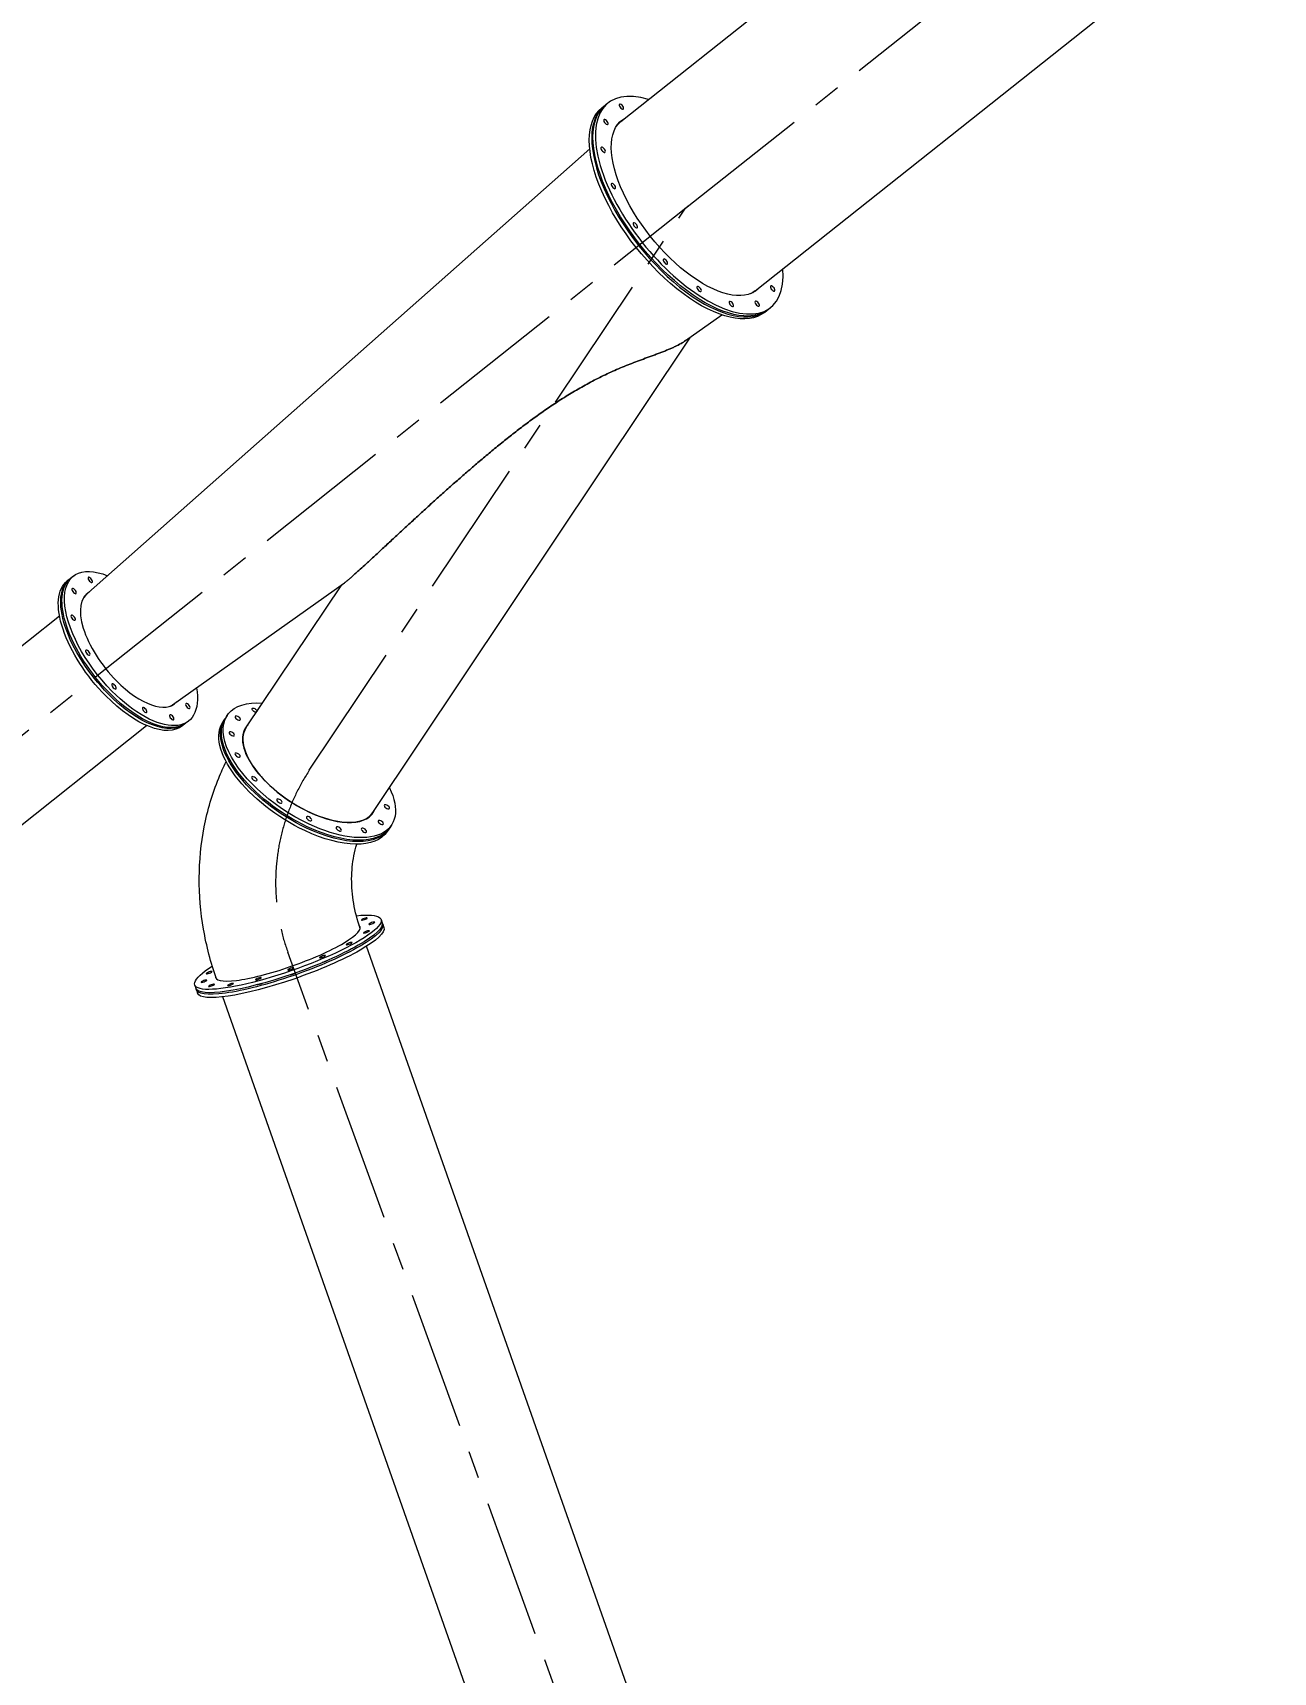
# Model space of a CAD drawing. Header units: inches. Extents: x -350577 to -266477, y -437959 to -377535.
# Drawn here: x -313755 to -310955, y -398089 to -394386 of the extents above; entities that cross this region are included whole.
import ezdxf

# ---------------------------------------------------------------- set-up
doc = ezdxf.new("R2010")
doc.units = ezdxf.units.IN
doc.header["$MEASUREMENT"] = 0
doc.linetypes.add('CENTER', pattern=[2, 1.25, -0.25, 0.25, -0.25])
doc.layers.add('CENTER       (itatec)', color=4, linetype='CENTER', lineweight=9)
doc.layers.add('ORGINAL (itatec)', color=3, linetype='Continuous', lineweight=9)
doc.styles.add('Geniso', font='geniso.shx', dxfattribs={"oblique": 15})
doc.dimstyles.new('scale 1b100', dxfattribs={"dimscale": 100, "dimtxt": 3, "dimasz": 2.5, "dimexe": 1, "dimexo": 1, "dimgap": 1, "dimtad": 1, "dimdec": 0, "dimzin": 0, "dimdsep": 46, "dimtxsty": 'Geniso', "dimcen": 0, "dimclrd": 1, "dimclre": 1, "dimclrt": 7, "dimadec": 0, "dimazin": 0, "dimtfac": 1, "dimtdec": 0, "dimtmove": 0, "dimatfit": 3, "dimfxl": 0.75, "dimtolj": 1, "dimtzin": 0, "dimarcsym": 0})

# ---------------------------------------------------------------- blocks, each defined once
blk = doc.blocks.new('*D10')
at = {"layer": 'Defpoints', "color": 0, "transparency": 16777216}
for p in [(-314579.5, -397843.8), (-312279.5, -400430.8), (-314579.5, -401691.2)]:
    blk.add_point(p, dxfattribs=at)
at = {"layer": 'ORGINAL (itatec)', "color": 1, "lineweight": -2, "transparency": 16777216}
for p, q in [((-314579.5, -397943.8), (-314579.5, -401791.2)), ((-312279.5, -400530.8), (-312279.5, -401791.2)), ((-312529.5, -401691.2), (-314329.5, -401691.2))]:
    blk.add_line(p, q, dxfattribs=at)
at = {"layer": 'ORGINAL (itatec)', "color": 1, "transparency": 16777216}
for points in [[(-314329.5, -401649.5), (-314329.5, -401732.9), (-314579.5, -401691.2)], [(-312529.5, -401649.5), (-312529.5, -401732.9), (-312279.5, -401691.2)]]:
    blk.add_solid(points, dxfattribs=at)
at = {"layer": 'ORGINAL (itatec)', "color": 7, "transparency": 16777216, "insert": (-313429.5, -401441.2), "char_height": 300, "attachment_point": 5, "style": 'Geniso'}
blk.add_mtext('\\A1;2300', dxfattribs=at)
blk = doc.blocks.new('*D14')
at = {"layer": 'Defpoints', "color": 0, "transparency": 16777216}
for p in [(-316049.7, -397843.8), (-314984.5, -397843.8), (-312684.5, -400430.8)]:
    blk.add_point(p, dxfattribs=at)
at = {"layer": 'ORGINAL (itatec)', "color": 1, "lineweight": -2, "transparency": 16777216}
for p, q in [((-315084.5, -397843.8), (-316149.7, -397843.8)), ((-316049.7, -400180.8), (-316049.7, -398093.8)), ((-312784.5, -400430.8), (-316149.7, -400430.8))]:
    blk.add_line(p, q, dxfattribs=at)
at = {"layer": 'ORGINAL (itatec)', "color": 1, "transparency": 16777216}
for points in [[(-316091.4, -398093.8), (-316008, -398093.8), (-316049.7, -397843.8)], [(-316091.4, -400180.8), (-316008, -400180.8), (-316049.7, -400430.8)]]:
    blk.add_solid(points, dxfattribs=at)
at = {"layer": 'ORGINAL (itatec)', "color": 7, "transparency": 16777216, "insert": (-316299.7, -399137.3), "char_height": 300, "attachment_point": 5, "rotation": 90, "style": 'Geniso'}
blk.add_mtext('\\A1;2587', dxfattribs=at)
blk = doc.blocks.new('*D18')
at = {"layer": 'Defpoints', "color": 0, "transparency": 16777216}
for p in [(-318157.1, -383693), (-318536.2, -400430.8), (-312679.5, -400430.8)]:
    blk.add_point(p, dxfattribs=at)
at = {"layer": 'ORGINAL (itatec)', "color": 1, "lineweight": -2, "transparency": 16777216}
for p, q in [((-318257.1, -383693), (-318636.2, -383693)), ((-318536.2, -383943), (-318536.2, -400180.8)), ((-312779.5, -400430.8), (-318636.2, -400430.8))]:
    blk.add_line(p, q, dxfattribs=at)
at = {"layer": 'ORGINAL (itatec)', "color": 1, "transparency": 16777216}
for points in [[(-318577.9, -383943), (-318494.6, -383943), (-318536.2, -383693)], [(-318577.9, -400180.8), (-318494.6, -400180.8), (-318536.2, -400430.8)]]:
    blk.add_solid(points, dxfattribs=at)
at = {"layer": 'ORGINAL (itatec)', "color": 7, "transparency": 16777216, "insert": (-318786.2, -392061.9), "char_height": 300, "attachment_point": 5, "rotation": 90, "style": 'Geniso'}
blk.add_mtext('\\A1;16738', dxfattribs=at)

msp = doc.modelspace()

# ---------------------------------------------------------------- linework, layer by layer
at = {"layer": 'CENTER       (itatec)', "ltscale": 250}
for points in [[(-312279.5, -400430.8), (-312279.5, -399113), (-312279.5, -398941.9), (-313179.2, -396462.5, -0.237049), (-313130.7, -396051.7), (-312281.3, -394782), (-309285.1, -392401.6, 0.158034), (-309061.4, -392064.6), (-309062.6, -391591)], [(-314579.5, -397843.8), (-314579.5, -396848.6, -0.222274), (-314400.3, -396465.5), (-312273, -394775.4)]]:
    msp.add_lwpolyline(points, format="xyb", dxfattribs=at)
at = {"layer": 'ORGINAL (itatec)', "extrusion": (0, 1, 0)}
for p, q in [((-312427.5, -394586.5), (-310304.1, -392899.5)), ((-312124, -394968.6), (-310229.3, -393463.4)), ((-312462, -394548.8), (-312456.5, -394544.4)), ((-312470.4, -394555.5), (-312464.8, -394551)), ((-313635.8, -395656.3), (-312497.8, -394647.9)), ((-312281.2, -395081.1), (-312199.7, -395023.2)), ((-312103.4, -395017.4), (-312097.8, -395013)), ((-312095, -395010.8), (-312089.5, -395006.4)), ((-312987.7, -396147.2), (-312270.5, -395073.5)), ((-313671.7, -395619.7), (-313677.3, -395624.1)), ((-313663.3, -395613), (-313668.9, -395617.5)), ((-313439.3, -395903.7), (-313051.2, -395628)), ((-313273.7, -395956.1), (-313057.6, -395632.6)), ((-314501.4, -396344), (-313694.7, -395703.1)), ((-314304.8, -396591.4), (-313498.2, -395950.5)), ((-313411.7, -395947), (-313417.2, -395951.4)), ((-313403.3, -395940.3), (-313408.9, -395944.8)), ((-313322, -395936.5), (-313325.9, -395942.4)), ((-313316.1, -395927.8), (-313320, -395933.6)), ((-312945.3, -396175.5), (-312949.2, -396181.4)), ((-312951.1, -396184.3), (-312955, -396190.1)), ((-312968.8, -396388.4), (-312966.2, -396395.8)), ((-312964.9, -396399.5), (-312962.3, -396406.9)), ((-312152.7, -398859), (-313001.5, -396449.1)), ((-313389.5, -396536.6), (-313386.9, -396544)), ((-313385.6, -396547.7), (-313383, -396555.1)), ((-312477.2, -398973.3), (-313326, -396563.4))]:
    msp.add_line(p, q, dxfattribs=at)
at = {"layer": 'ORGINAL (itatec)'}
for centre, major_axis, ratio, start_param, end_param in [((-312273, -394775.4), (-183.5, 231), 0.459154, -0.596835, 3.738428), ((-312281.3, -394782), (-183.5, 231), 0.459154, -0.013117, 3.15471), ((-312278.5, -394779.8), (-152.4, 191.8), 0.459154, -0.090382, -0.031593), ((-312286.9, -394786.4), (-152.4, 191.8), 0.459154, -0.095559, -0.079052), ((-312286.9, -394786.4), (152.4, -191.8), 0.459154, 0.079052, 0.095559), ((-312278.5, -394779.8), (152.4, -191.8), 0.459154, 0.031593, 0.090382), ((-313533.3, -395776.7), (-98.9, 124.5), 0.459154, -0.076216, 1.80447), ((-313536.1, -395778.9), (-98.3, 123.7), 0.459154, 0.024697, 0.105327), ((-313543.9, -395785.1), (-98.3, 123.7), 0.459154, -0.068596, -0.058944), ((-313547.2, -395787.7), (-98.9, 124.5), 0.459154, -0.129914, -0.121986), ((-313541.7, -395783.3), (-98.9, 124.5), 0.459154, -0.107257, -0.073075), ((-313538.9, -395781.1), (-98.9, 124.5), 0.459154, -0.097783, -0.048693), ((-313533.3, -395776.7), (98.9, -124.5), 0.459154, -1.337123, 0.076216), ((-313536.1, -395778.9), (98.3, -123.7), 0.459154, -0.105327, -0.024697), ((-313543.9, -395785.1), (98.3, -123.7), 0.459154, 0.058944, 0.068596), ((-313547.2, -395787.7), (98.9, -124.5), 0.459154, 0.121986, 0.129914), ((-313541.7, -395783.3), (98.9, -124.5), 0.459154, 0.073075, 0.107257), ((-313538.9, -395781.1), (98.9, -124.5), 0.459154, 0.048693, 0.097783), ((-313130.7, -396051.7), (-143, 95.5), 0.476977, 0, 3.141593), ((-313130.7, -396051.6), (-143.9, 96.1), 0.476977, -0.107573, 1.87585), ((-313134.6, -396057.5), (-143.9, 96.1), 0.476977, -0.107573, -0.042618), ((-313138.5, -396063.3), (-143, 95.5), 0.476977, -0.085556, -0.051712), ((-313140.5, -396066.3), (-143.9, 96.1), 0.476977, -0.13378, -0.106716), ((-313136.6, -396060.4), (-143.9, 96.1), 0.476977, -0.109144, -0.063952), ((-313130.7, -396051.6), (143.9, -96.1), 0.476977, -1.265743, 0.107573), ((-313138.5, -396063.3), (143, -95.5), 0.476977, 0.051712, 0.085556), ((-313140.5, -396066.3), (143.9, -96.1), 0.476977, 0.106716, 0.13378), ((-313136.6, -396060.4), (143.9, -96.1), 0.476977, 0.063952, 0.109144), ((-313134.6, -396057.5), (143.9, -96.1), 0.476977, 0.042618, 0.107573), ((-313179.2, -396462.5), (163.2, 57.5), 0.188374, -1.60329, 0.103547), ((-313179.2, -396462.5), (-163.2, -57.5), 0.188374, -0.10969, 1.538303)]:
    msp.add_ellipse(centre, major_axis=major_axis, ratio=ratio, start_param=start_param, end_param=end_param, dxfattribs=at)
at = {"layer": 'ORGINAL (itatec)', "extrusion": (0, 0, -1)}
for centre, major_axis, ratio, start_param, end_param in [((-312278.5, -394779.8), (183.5, -231), 0.459154, 0, 3.141593), ((-312426.2, -394552.9), (-4.35, 5.48), 0.459154, -3.779154, 2.504031), ((-312286.9, -394786.4), (183.5, -231), 0.459154, 0, 3.141593), ((-312461.2, -394587.2), (-4.35, 5.48), 0.459154, -3.779154, 2.504031), ((-312273, -394775.4), (152.4, -191.8), 0.459154, -0.090382, 3.231974), ((-312275.8, -394777.6), (-151.8, 191), 0.459154, -0.113866, 0), ((-312281.3, -394782), (-152.4, 191.8), 0.459154, 0.0474, 0.090382), ((-312284.1, -394784.2), (-151.8, 191), 0.459154, 0.03107, 0.047594), ((-312467.5, -394650.3), (-4.35, 5.48), 0.459154, -3.779154, 2.504031), ((-312444.2, -394732.3), (-4.35, 5.48), 0.459154, -3.779154, 2.504031), ((-312394.8, -394820.9), (-4.35, 5.48), 0.459154, -3.779154, 2.504031), ((-312326.9, -394902.6), (-4.35, 5.48), 0.459154, -3.779154, 2.504031), ((-312084.8, -394963.5), (-4.35, 5.48), 0.459154, -3.779154, 2.504031), ((-312250.8, -394964.9), (-4.35, 5.48), 0.459154, -3.779154, 2.504031), ((-312178, -394998.4), (-4.35, 5.48), 0.459154, -3.779154, 2.504031), ((-312275.8, -394777.6), (151.8, -191), 0.459154, 0, 0.113866), ((-312284.1, -394784.2), (151.8, -191), 0.459154, -0.047594, -0.03107), ((-312119.7, -394997.9), (-4.35, 5.48), 0.459154, -3.779154, 2.504031), ((-312281.3, -394782), (152.4, -191.8), 0.459154, -0.090382, -0.0474), ((-313541.7, -395783.3), (-130, 163.6), 0.459154, -1.80447, 0.018516), ((-313538.9, -395781.1), (-130, 163.6), 0.459154, -1.80447, 0), ((-313533.3, -395776.7), (-130, 163.6), 0.459154, -1.80447, 0.68755), ((-313625.3, -395621.5), (-4.35, 5.48), 0.459154, -4.946062, 1.337123), ((-313547.2, -395787.7), (-130, 163.6), 0.459154, -1.80447, 0), ((-313661.7, -395647), (-4.35, 5.48), 0.459154, -4.946062, 1.337123), ((-313663.7, -395707.2), (-4.35, 5.48), 0.459154, -4.946062, 1.337123), ((-313630.8, -395786), (-4.35, 5.48), 0.459154, -4.946062, 1.337123), ((-313541.7, -395783.3), (130, -163.6), 0.459154, -0.018516, 1.337123), ((-313538.9, -395781.1), (130, -163.6), 0.459154, 0, 1.337123), ((-313571.7, -395862.3), (-4.35, 5.48), 0.459154, -4.946062, 1.337123), ((-313533.3, -395776.7), (130, -163.6), 0.459154, -0.68755, 1.337123), ((-313547.2, -395787.7), (130, -163.6), 0.459154, 0, 1.337123), ((-313502.4, -395915.7), (-4.35, 5.48), 0.459154, -4.946062, 1.337123), ((-313405, -395906.4), (-4.35, 5.48), 0.459154, -4.946062, 1.337123), ((-313130.7, -396051.6), (-185.4, 123.9), 0.476977, -1.87585, 0.689914), ((-313254, -395916.1), (-5.82, 3.89), 0.476977, -2.550052, 1.265743), ((-313254, -395916.1), (5.82, -3.89), 0.476977, -1.87585, -0.59154), ((-313441.3, -395931.8), (-4.35, 5.48), 0.459154, -4.946062, 1.337123), ((-313140.5, -396066.3), (-185.4, 123.9), 0.476977, -1.87585, 0), ((-313136.6, -396060.4), (-185.4, 123.9), 0.476977, -1.87585, 0.016527), ((-313134.6, -396057.5), (-185.4, 123.9), 0.476977, -1.87585, 0), ((-313292.1, -395933.7), (-5.82, 3.89), 0.476977, -5.017442686938507, 1.26574262024108), ((-313305.7, -395969.3), (-5.82, 3.89), 0.476977, -5.017442686938507, 1.26574262024108), ((-313138.5, -396063.3), (-136.4, 91.1), 0.476977, -0.225662, -0.190314), ((-313292.6, -396017.4), (-5.82, 3.89), 0.476977, -5.017442686938506, 1.26574262024108), ((-313254.8, -396070.7), (-5.82, 3.89), 0.476977, -5.017442686938507, 1.26574262024108), ((-313130.7, -396051.6), (185.4, -123.9), 0.476977, -0.689914, 1.265743), ((-313198.2, -396121.1), (-5.82, 3.89), 0.476977, -5.017442686938507, 1.26574262024108), ((-312955.7, -396134), (-5.82, 3.89), 0.476977, -5.017442686938507, 1.26574262024108), ((-313131.3, -396160.9), (-5.82, 3.89), 0.476977, -5.017442686938507, 1.26574262024108), ((-313064.3, -396184.1), (-5.82, 3.89), 0.476977, -5.017442686938506, 1.26574262024108), ((-313138.5, -396063.3), (136.4, -91.1), 0.476977, 0.190314, 0.225662), ((-312969.3, -396169.5), (-5.82, 3.89), 0.476977, -5.017442686938507, 1.26574262024108), ((-313140.5, -396066.3), (185.4, -123.9), 0.476977, 0, 1.265743), ((-313136.6, -396060.4), (185.4, -123.9), 0.476977, -0.016527, 1.265743), ((-313134.6, -396057.5), (185.4, -123.9), 0.476977, 0, 1.265743), ((-313007.4, -396187.2), (-5.82, 3.89), 0.476977, -5.017442686938507, 1.26574262024108), ((-313179.2, -396462.5), (210.3, 74.1), 0.188374, -0.680805, 1.60329), ((-313176.6, -396469.9), (210.3, 74.1), 0.188374, 0, 1.60329), ((-313175.3, -396473.6), (210.3, 74.1), 0.188374, -0.046775, 1.60329), ((-313006.6, -396387.6), (-6.6, -2.33), 0.188374, -4.679895, 1.60329), ((-312989.8, -396397), (-6.6, -2.33), 0.188374, -4.679895, 1.60329), ((-313172.6, -396481), (210.3, 74.1), 0.188374, 0, 1.60329), ((-313001.7, -396416.5), (-6.6, -2.33), 0.188374, -4.679895, 1.60329), ((-313100.8, -396472.3), (-6.6, -2.33), 0.188374, -4.679895, 1.60329), ((-313040.7, -396442.9), (-6.6, -2.33), 0.188374, -4.679895, 1.60329), ((-313036.8, -396454), (-6.6, -2.33), 0.188374, -2.493789, -2.021601), ((-313179.2, -396462.5), (-210.3, -74.1), 0.188374, -1.538303, 0.694645), ((-313176.6, -396469.9), (-210.3, -74.1), 0.188374, -1.538303, 0), ((-313356.6, -396508.4), (-6.6, -2.33), 0.188374, -4.679895, 1.60329), ((-313172.8, -396500.2), (-6.6, -2.33), 0.188374, -4.679895, 1.60329), ((-313168.9, -396511.4), (6.6, 2.33), 0.188374, 0.252904, 2.947554), ((-313096.9, -396483.4), (6.6, 2.33), 0.188374, 0.079836, 2.408137), ((-313175.3, -396473.6), (-210.3, -74.1), 0.188374, -1.538303, 0.046775), ((-313172.6, -396481), (-210.3, -74.1), 0.188374, -1.538303, 0), ((-313368.6, -396527.9), (-6.6, -2.33), 0.188374, -4.679895, 1.60329), ((-313351.7, -396537.4), (-6.6, -2.33), 0.188374, -4.679895, 1.60329), ((-313308.6, -396535.4), (-6.6, -2.33), 0.188374, -4.679895, 1.60329), ((-313245.8, -396522.4), (-6.6, -2.33), 0.188374, -4.679895, 1.60329), ((-313241.8, -396533.5), (-6.6, -2.33), 0.188374, -2.273069, -0.096479)]:
    msp.add_ellipse(centre, major_axis=major_axis, ratio=ratio, start_param=start_param, end_param=end_param, dxfattribs=at)
at = {"layer": 'ORGINAL (itatec)'}
for points, knots in [([(-313051.2, -395628), (-313050.5, -395627.6), (-313049.9, -395627.1), (-313048.4, -395626), (-313047.7, -395625.4), (-313046.1, -395624.1), (-313045.2, -395623.4), (-313043.5, -395622), (-313042.6, -395621.2), (-313039.8, -395618.8), (-313037.8, -395617.1), (-313033.7, -395613.6), (-313031.6, -395611.7), (-313027.2, -395607.8), (-313025, -395605.8), (-313020.4, -395601.7), (-313018.1, -395599.6), (-313011.2, -395593.3), (-313006.5, -395589), (-312998.9, -395582), (-312995.8, -395579.1), (-312989.4, -395573.2), (-312986.1, -395570.2), (-312976.3, -395561), (-312969.5, -395554.8), (-312955.8, -395542), (-312948.7, -395535.5), (-312934.5, -395522.2), (-312927.2, -395515.5), (-312912.4, -395501.8), (-312905, -395494.9), (-312889.8, -395481), (-312882.1, -395473.9), (-312866.6, -395459.8), (-312858.8, -395452.6), (-312843, -395438.3), (-312835, -395431.1), (-312818.9, -395416.7), (-312810.8, -395409.5), (-312794.5, -395395.1), (-312786.3, -395387.9), (-312769.8, -395373.6), (-312761.5, -395366.4), (-312744.9, -395352.2), (-312736.5, -395345.1), (-312719.7, -395331.1), (-312711.3, -395324.2), (-312694.4, -395310.4), (-312686, -395303.7), (-312669, -395290.3), (-312660.5, -395283.6), (-312643.4, -395270.6), (-312634.9, -395264.3), (-312617.5, -395251.6), (-312608.4, -395245.1), (-312589.7, -395232), (-312580, -395225.5), (-312560.2, -395212.5), (-312550, -395206.1), (-312534.4, -395196.7), (-312529.2, -395193.6), (-312518.6, -395187.5), (-312513.3, -395184.5), (-312502.5, -395178.5), (-312497.1, -395175.6), (-312486.1, -395169.9), (-312480.6, -395167.1), (-312469.5, -395161.6), (-312463.9, -395158.9), (-312452.7, -395153.6), (-312447, -395151.1), (-312435.7, -395146.1), (-312430, -395143.6), (-312418.5, -395138.9), (-312412.8, -395136.6), (-312401.2, -395132), (-312395.5, -395129.8), (-312383.9, -395125.4), (-312378.1, -395123.3), (-312369.4, -395120.1), (-312366.4, -395119), (-312360.4, -395116.8), (-312357.5, -395115.7), (-312351.5, -395113.5), (-312348.6, -395112.4), (-312342.7, -395110.2), (-312339.8, -395109.1), (-312334.1, -395107), (-312331.3, -395105.9), (-312325.7, -395103.7), (-312323, -395102.6), (-312317.7, -395100.3), (-312315.1, -395099.2), (-312310, -395097), (-312307.5, -395095.8), (-312300.3, -395092.4), (-312295.8, -395090.1), (-312287.9, -395085.6), (-312284.4, -395083.4), (-312281.2, -395081.1)], [760.24172, 760.24172, 760.24172, 760.24172, 766.858972, 766.858972, 773.490418, 773.490418, 780.121865, 780.121865, 786.753311, 786.753311, 800.016204, 800.016204, 813.279097, 813.279097, 826.54199, 826.54199, 839.804882, 839.804882, 866.330668, 866.330668, 884.557452, 884.557452, 902.784236, 902.784236, 939.237804, 939.237804, 975.691372, 975.691372, 1012.14494, 1012.14494, 1048.598508, 1048.598508, 1085.052076, 1085.052076, 1121.505644, 1121.505644, 1157.959212, 1157.959212, 1194.41278, 1194.41278, 1230.866348, 1230.866348, 1267.319917, 1267.319917, 1303.773485, 1303.773485, 1340.227053, 1340.227053, 1376.680621, 1376.680621, 1413.134189, 1413.134189, 1449.587757, 1449.587757, 1486.931947, 1486.931947, 1524.276138, 1524.276138, 1561.620328, 1561.620328, 1580.292423, 1580.292423, 1598.964519, 1598.964519, 1617.636614, 1617.636614, 1636.308709, 1636.308709, 1654.980804, 1654.980804, 1673.652899, 1673.652899, 1692.324995, 1692.324995, 1710.99709, 1710.99709, 1729.669185, 1729.669185, 1748.34128, 1748.34128, 1757.94451, 1757.94451, 1767.54774, 1767.54774, 1777.15097, 1777.15097, 1786.754199, 1786.754199, 1796.357429, 1796.357429, 1805.960659, 1805.960659, 1815.563889, 1815.563889, 1825.167119, 1825.167119, 1844.373578, 1844.373578, 1862.190817, 1862.190817, 1862.190817, 1862.190817]), ([(-312281.2, -395081.1), (-312284.4, -395083.4), (-312287.9, -395085.6), (-312295.8, -395090.1), (-312300.3, -395092.4), (-312307.5, -395095.8), (-312310, -395097), (-312315.1, -395099.2), (-312317.7, -395100.3), (-312323, -395102.6), (-312325.7, -395103.7), (-312331.3, -395105.9), (-312334.1, -395107), (-312339.8, -395109.1), (-312342.7, -395110.2), (-312348.6, -395112.4), (-312351.5, -395113.5), (-312357.5, -395115.7), (-312360.4, -395116.8), (-312366.4, -395119), (-312369.4, -395120.1), (-312378.1, -395123.3), (-312383.9, -395125.4), (-312395.5, -395129.8), (-312401.2, -395132), (-312412.8, -395136.6), (-312418.5, -395138.9), (-312430, -395143.6), (-312435.7, -395146.1), (-312447, -395151.1), (-312452.7, -395153.6), (-312463.9, -395158.9), (-312469.5, -395161.6), (-312480.6, -395167.1), (-312486.1, -395169.9), (-312497.1, -395175.6), (-312502.5, -395178.5), (-312513.3, -395184.5), (-312518.6, -395187.5), (-312529.2, -395193.6), (-312534.4, -395196.7), (-312550, -395206.1), (-312560.2, -395212.5), (-312580, -395225.5), (-312589.7, -395232), (-312608.4, -395245.1), (-312617.5, -395251.6), (-312634.9, -395264.3), (-312643.4, -395270.6), (-312660.5, -395283.6), (-312669, -395290.3), (-312686, -395303.7), (-312694.4, -395310.4), (-312711.3, -395324.2), (-312719.7, -395331.1), (-312736.5, -395345.1), (-312744.9, -395352.2), (-312761.5, -395366.4), (-312769.8, -395373.6), (-312786.3, -395387.9), (-312794.5, -395395.1), (-312810.8, -395409.5), (-312818.9, -395416.7), (-312835, -395431.1), (-312843, -395438.3), (-312858.8, -395452.6), (-312866.6, -395459.8), (-312882.1, -395473.9), (-312889.8, -395481), (-312905, -395494.9), (-312912.4, -395501.8), (-312927.2, -395515.5), (-312934.5, -395522.2), (-312948.7, -395535.5), (-312955.8, -395542), (-312969.5, -395554.8), (-312976.3, -395561), (-312986.1, -395570.2), (-312989.4, -395573.2), (-312995.8, -395579.1), (-312998.9, -395582), (-313006.5, -395589), (-313011.2, -395593.3), (-313018.1, -395599.6), (-313020.4, -395601.7), (-313025, -395605.8), (-313027.2, -395607.8), (-313031.6, -395611.7), (-313033.7, -395613.6), (-313037.8, -395617.1), (-313039.8, -395618.8), (-313042.6, -395621.2), (-313043.5, -395622), (-313045.2, -395623.4), (-313046.1, -395624.1), (-313047.7, -395625.4), (-313048.4, -395626), (-313049.9, -395627.1), (-313050.5, -395627.6), (-313051.2, -395628)], [492.20734, 492.20734, 492.20734, 492.20734, 510.024579, 510.024579, 529.231038, 529.231038, 538.834268, 538.834268, 548.437498, 548.437498, 558.040728, 558.040728, 567.643957, 567.643957, 577.247187, 577.247187, 586.850417, 586.850417, 596.453647, 596.453647, 606.056877, 606.056877, 624.728972, 624.728972, 643.401067, 643.401067, 662.073162, 662.073162, 680.745257, 680.745257, 699.417353, 699.417353, 718.089448, 718.089448, 736.761543, 736.761543, 755.433638, 755.433638, 774.105733, 774.105733, 792.777829, 792.777829, 830.122019, 830.122019, 867.466209, 867.466209, 904.8104, 904.8104, 941.263968, 941.263968, 977.717536, 977.717536, 1014.171104, 1014.171104, 1050.624672, 1050.624672, 1087.07824, 1087.07824, 1123.531808, 1123.531808, 1159.985376, 1159.985376, 1196.438944, 1196.438944, 1232.892512, 1232.892512, 1269.346081, 1269.346081, 1305.799649, 1305.799649, 1342.253217, 1342.253217, 1378.706785, 1378.706785, 1415.160353, 1415.160353, 1451.613921, 1451.613921, 1469.840705, 1469.840705, 1488.067489, 1488.067489, 1514.593274, 1514.593274, 1527.856167, 1527.856167, 1541.11906, 1541.11906, 1554.381953, 1554.381953, 1567.644845, 1567.644845, 1574.276292, 1574.276292, 1580.907738, 1580.907738, 1587.539185, 1587.539185, 1594.156437, 1594.156437, 1594.156437, 1594.156437]), ([(-313340.2, -396522.9), (-313353.1, -396486.2), (-313363, -396448.5), (-313376.1, -396372), (-313379.4, -396333.3), (-313378.9, -396256), (-313375.2, -396217.4), (-313360.6, -396141.8), (-313349.7, -396104.8), (-313330.1, -396056.7), (-313324.5, -396044.2), (-313318.5, -396032)], [4.4884952, 4.4884952, 4.4884952, 4.4884952, 4.671381, 4.671381, 4.8549393, 4.8549393, 5.0384977, 5.0384977, 5.222056, 5.222056, 5.2871907, 5.2871907, 5.2871907, 5.2871907]), ([(-313015.8, -396408.6), (-313022.4, -396389.8), (-313027.3, -396370.8), (-313033.7, -396333.3), (-313035.3, -396314.7), (-313035, -396278.7), (-313033.3, -396261.4), (-313028.4, -396235.8), (-313026.2, -396227), (-313023.5, -396218.5)], [4.4891331, 4.4891331, 4.4891331, 4.4891331, 4.671381, 4.671381, 4.8549393, 4.8549393, 5.0384977, 5.0384977, 5.1407222, 5.1407222, 5.1407222, 5.1407222])]:
    msp.add_open_spline(points, degree=3, knots=knots, dxfattribs=at)

# ---------------------------------------------------------------- dimensions: what is measured, and where the dimension line sits
for base, p1, p2, picture, middle in [((-318536.2, -400430.8), (-318157.1, -383693), (-312679.5, -400430.8), '*D18', (-318786.2, -392061.9)), ((-316049.7, -397843.8), (-312684.5, -400430.8), (-314984.5, -397843.8), '*D14', (-316299.7, -399137.3))]:
    dim = msp.add_linear_dim(base=base, p1=p1, p2=p2, angle=90, dimstyle='scale 1b100', dxfattribs=at)
    dim.commit()
    dim.dimension.update_dxf_attribs({"geometry": picture, "text_midpoint": middle})
dim = msp.add_linear_dim(base=(-314579.5, -401691.2), p1=(-312279.5, -400430.8), p2=(-314579.5, -397843.8), dimstyle='scale 1b100', dxfattribs=at)
dim.commit()
dim.dimension.update_dxf_attribs({"geometry": '*D10', "text_midpoint": (-313429.5, -401441.2)})

doc.saveas('drawing.dxf')
